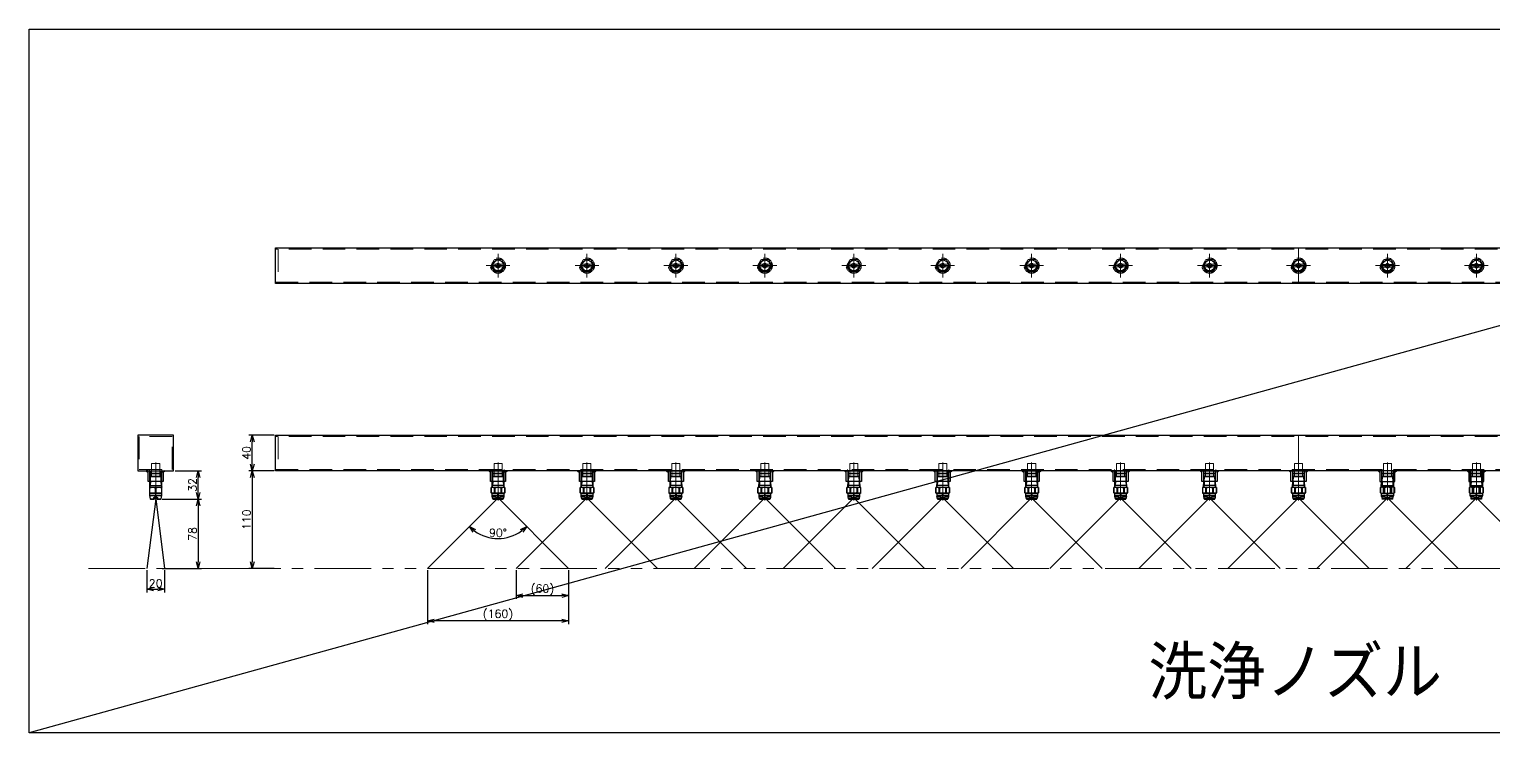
# Model space of a CAD drawing. Header units: millimetres. Extents: x -8731 to 85711, y -14522 to 31379.
# Drawn here: x 28509 to 30155, y -6975 to -6184 of the extents above; entities that cross this region are included whole.
import ezdxf

# ---------------------------------------------------------------- set-up
doc = ezdxf.new("R2010")
doc.units = ezdxf.units.MM
doc.header["$LTSCALE"] = 4
doc.header["$PDMODE"] = 99
doc.header["$PDSIZE"] = 1
for name, pattern in [('CENTER2', [28.575, 19.05, -3.175, 3.175, -3.175]), ('HIDDEN', [9.525, 6.35, -3.175]), ('PHANTOM2', [31.75, 15.875, -3.175, 3.175, -3.175, 3.175, -3.175])]:
    doc.linetypes.add(name, pattern=pattern)
for name, color, linetype, lineweight in [('04_HIDDEN', 2, 'HIDDEN', 13), ('05_CENTER', 4, 'CENTER2', 13), ('06_PHANTOM', 2, 'PHANTOM2', 13), ('08_DIM', 3, 'Continuous', 13)]:
    doc.layers.add(name, color=color, linetype=linetype, lineweight=lineweight)
doc.layers.add('10_DRAFT', color=8, linetype='Continuous', lineweight=0, plot=False)
doc.styles.add('KSS_TXT', font='txt.shx', dxfattribs={"bigfont": 'extfont2.shx'})
doc.dimstyles.new('KSS_DIM', dxfattribs={"dimscale": 3, "dimtxt": 3, "dimasz": 2.5, "dimexe": 1.25, "dimexo": 0.625, "dimtad": 1, "dimdsep": 46, "dimtxsty": 'KSS_TXT', "dimblk": 'OPEN30', "dimcen": 0, "dimazin": 2, "dimtfac": 0.75, "dimtmove": 0, "dimatfit": 3, "dimldrblk": 'OPEN30', "dimfxl": 1, "dimtolj": 1, "dimarcsym": 0})

# ---------------------------------------------------------------- blocks, each defined once
blk = doc.blocks.new('A$C3DF50A72_1_1')
at = {"color": 0}
for p, q in [((2.4, 4.5), (0, 4.5)), ((3.4, 4.5), (14, 4.5)), ((14, 4.5), (14, -4.5)), ((2.4, -4.5), (0, -4.5)), ((14, -4.5), (3.4, -4.5))]:
    blk.add_line(p, q, dxfattribs=at)
blk.add_lwpolyline([(2.4, 5), (3.4, 5), (3.4, -5), (2.4, -5)], close=True, dxfattribs=at)
at = {"layer": '05_CENTER', "color": 0}
blk.add_line((0, 0), (15.1, 0), dxfattribs=at)
blk = doc.blocks.new('1／4MVEP9010S303Wa_1_1')
at = {"color": 0}
for p, q in [((-20, 5.4), (-20, -5.4)), ((-19.6, 5.9), (-18.5, 6.1)), ((-19.6, 5.9), (-19.6, -5.9)), ((-16, 6.8), (-17, 6.6)), ((-13.5, 6.8), (-16, 6.8)), ((-16, 6.8), (-16, -6.8)), ((-12.9, 7.8), (-13.5, 6.8)), ((-13.5, 6.8), (-13.5, -6.8)), ((-6.9, 7.8), (-12.9, 7.8)), ((-12.9, 7.8), (-12.9, 7.7)), ((-12.9, 7.7), (-6.9, 7.7)), ((-6.9, 4.4), (-12.9, 4.4)), ((-12.9, 4.4), (-12.9, 3.3)), ((-12.9, 3.3), (-6.9, 3.3)), ((-6.5, 7), (-6.9, 7.8)), ((-6.9, 7.8), (-6.9, 7.7)), ((-6.9, 4.4), (-6.9, 3.3)), ((-6.5, 7), (-6.5, -7)), ((-4.5, 6.1), (-6.5, 7)), ((0, 6.8), (-6.5, 7)), ((-4.5, -6.9), (-4.5, 6.9)), ((0, 5.9), (-4.5, 6.1)), ((-18.5, -6.1), (-19.6, -5.9)), ((-17, -6.6), (-16, -6.8)), ((-16, -6.8), (-13.5, -6.8)), ((-13.5, -6.8), (-12.9, -7.8)), ((-6.9, -3.3), (-12.9, -3.3)), ((-12.9, -3.3), (-12.9, -4.4)), ((-12.9, -4.4), (-6.9, -4.4)), ((-6.9, -7.7), (-12.9, -7.7)), ((-12.9, -7.7), (-12.9, -7.8)), ((-12.9, -7.8), (-6.9, -7.8)), ((-6.9, -3.3), (-6.9, -4.4)), ((-6.9, -7.8), (-6.5, -7)), ((-6.9, -7.7), (-6.9, -7.8)), ((-4.5, -6.1), (-6.5, -7)), ((-6.5, -7), (0, -6.8)), ((0, -5.9), (-4.5, -6.1))]:
    blk.add_line(p, q, dxfattribs=at)
for points in [[(-19.6, 5.9), (-19.7, 5.9), (-19.7, 5.9), (-19.8, 5.8), (-19.9, 5.8), (-19.9, 5.7), (-20, 5.6), (-20, 5.5), (-20, 5.4), (-20, 5.4)], [(-18.5, 6.1), (-18.2, 6.2), (-18, 6.2), (-17.8, 6.3), (-17.5, 6.4), (-17.4, 6.4), (-17.3, 6.5), (-17.2, 6.5), (-17.1, 6.5), (-17, 6.6), (-17, 6.6), (-17, 6.6), (-17, 6.6)], [(-12.9, 4.4), (-13.1, 4.7), (-13.2, 5.1), (-13.3, 5.4), (-13.3, 5.8), (-13.3, 6.1), (-13.3, 6.5), (-13.3, 6.8), (-13.2, 7.1), (-13.1, 7.4), (-12.9, 7.7)], [(-12.9, -3.3), (-13, -2.8), (-13.1, -2.2), (-13.2, -1.7), (-13.3, -1.1), (-13.3, -0.5), (-13.3, 0.1), (-13.3, 0.6), (-13.3, 1.2), (-13.2, 1.7), (-13.1, 2.2), (-13, 2.8), (-12.9, 3.3)], [(-6.9, 7.7), (-6.8, 7.4), (-6.7, 7), (-6.6, 6.7), (-6.5, 6.3), (-6.5, 6), (-6.5, 5.6), (-6.6, 5.3), (-6.7, 5), (-6.8, 4.7), (-6.9, 4.4)], [(-6.9, 3.3), (-6.8, 2.8), (-6.7, 2.2), (-6.6, 1.7), (-6.6, 1.1), (-6.5, 0.5), (-6.5, -0.1), (-6.5, -0.6), (-6.6, -1.2), (-6.6, -1.7), (-6.7, -2.2), (-6.8, -2.8), (-6.9, -3.3)], [(-20, -5.4), (-20, -5.5), (-20, -5.6), (-19.9, -5.7), (-19.9, -5.8), (-19.8, -5.8), (-19.7, -5.9), (-19.6, -5.9), (-19.6, -5.9)], [(-17, -6.6), (-17, -6.6), (-17.1, -6.5), (-17.1, -6.5), (-17.3, -6.5), (-17.4, -6.4), (-17.6, -6.4), (-17.8, -6.3), (-18, -6.2), (-18.3, -6.2), (-18.5, -6.1)], [(-12.9, -7.7), (-13.1, -7.4), (-13.2, -7), (-13.3, -6.7), (-13.3, -6.3), (-13.3, -6), (-13.3, -5.6), (-13.3, -5.3), (-13.2, -5), (-13.1, -4.7), (-12.9, -4.4)], [(-6.9, -4.4), (-6.8, -4.7), (-6.7, -5.1), (-6.6, -5.4), (-6.5, -5.8), (-6.5, -6.1), (-6.5, -6.5), (-6.6, -6.8), (-6.7, -7.1), (-6.8, -7.4), (-6.9, -7.7)]]:
    blk.add_lwpolyline(points, dxfattribs=at)
at = {"layer": '04_HIDDEN', "color": 0}
for p, q in [((-18.5, 1.9), (-20, 1.5)), ((-19.5, 1), (-18.6, 1.9)), ((-19.5, 1), (-19.5, -1)), ((-18.6, 0.5), (-18.6, 1.9)), ((-13.5, 0.5), (-18.6, 0.5)), ((-18.5, 1.9), (-18.5, 6.1)), ((-18, 2.5), (-18.4, 2.1)), ((-18.4, 0.5), (-18.4, 2.1)), ((-13.5, 0.5), (-18.4, 0.5)), ((-17, 2.6), (-18, 2.5)), ((-18, 2.5), (-18, -2.5)), ((-18, 2.1), (-18, 2.1)), ((-18, 2.1), (-18, -2.1)), ((-17, 2.6), (-17, 6.6)), ((-20, -1.5), (-18.5, -1.9)), ((-18.6, -1.9), (-19.5, -1)), ((-13.5, -0.5), (-18.6, -0.5)), ((-18.6, -1.9), (-18.6, -0.5)), ((-18.5, -6.1), (-18.5, -1.9)), ((-18.4, -0.5), (-13.5, -0.5)), ((-18.4, -2.1), (-18.4, -0.5)), ((-18.4, -2.1), (-18, -2.5)), ((-18, -2.1), (-18, -2.1)), ((-18, -2.5), (-17, -2.6)), ((-17, -6.6), (-17, -2.6))]:
    blk.add_line(p, q, dxfattribs=at)
for points in [[(-18.6, 1.9), (-18.5, 2), (-18.5, 2), (-18.4, 2.1), (-18.4, 2.1), (-18.4, 2.1)], [(-18.4, 0.5), (-18.4, 0.5), (-18.4, 0.5), (-18.4, 0.5), (-18.5, 0.5), (-18.6, 0.5), (-18.6, 0.5)], [(-18, 2.1), (-18.2, 2), (-18.4, 1.9), (-18.5, 1.9)], [(-17, 2.6), (-17, 2.6), (-17, 2.6), (-17.1, 2.5), (-17.2, 2.5), (-17.3, 2.4), (-17.5, 2.3), (-17.6, 2.2), (-17.8, 2.1), (-18, 2.1)], [(-18.6, -0.5), (-18.5, -0.5), (-18.5, -0.5), (-18.4, -0.5), (-18.4, -0.5), (-18.4, -0.5)], [(-18.4, -2.1), (-18.4, -2.1), (-18.4, -2.1), (-18.4, -2.1), (-18.5, -2), (-18.5, -2), (-18.6, -1.9)], [(-18.5, -1.9), (-18.4, -1.9), (-18.2, -2), (-18.1, -2), (-18, -2.1)], [(-18, -2.1), (-17.7, -2.2), (-17.5, -2.3), (-17.3, -2.4), (-17.3, -2.4), (-17.2, -2.5), (-17.1, -2.5), (-17, -2.6), (-17, -2.6), (-17, -2.6)]]:
    blk.add_lwpolyline(points, dxfattribs=at)
at = {"layer": '05_CENTER', "color": 0}
blk.add_line((-21.3, 0), (6, 0), dxfattribs=at)
at = {"layer": '10_DRAFT'}
for p, q in [((0, 6.8), (0, -6.8)), ((5, 6.6), (0, 6.8)), ((5.7, 5.7), (0, 5.9)), ((6, 5.4), (5, 6.6)), ((5, 6.6), (5, -6.6)), ((6, 5.4), (6, -5.4)), ((6, 5.4), (6, -5.4)), ((5.7, -5.7), (0, -5.9)), ((0, -6.8), (5, -6.6)), ((5, -6.6), (6, -5.4))]:
    blk.add_line(p, q, dxfattribs=at)
blk.add_blockref('A$C3DF50A72_1_1', (6, 0), dxfattribs=at)
blk = doc.blocks.new('1／4MVEP9010S303Wb_1_1')
at = {"color": 0}
for p, q in [((-20, 5.6), (-20, 1.5)), ((-20, 1.5), (-18.5, 1.5)), ((-16, 6.8), (-19.6, 6.1)), ((-19.6, 6.1), (-19.6, 1.5)), ((-19, 1.5), (-19.5, 1)), ((-19.5, 1), (-19.5, 0.2)), ((-18.6, 0.2), (-19.5, 0.2)), ((-18, 1.4), (-18, 1.4)), ((-18, 1.4), (-18, -1.4)), ((-13.5, 6.8), (-16, 6.8)), ((-16, 6.8), (-16, -6.8)), ((-13.3, 7), (-13.5, 6.8)), ((-13.5, 6.8), (-13.5, -6.8)), ((-6.5, 7), (-13.3, 7)), ((-12.9, 7), (-12.9, 6.4)), ((-12.9, 6.4), (-6.9, 6.4)), ((-6.9, 0.6), (-12.9, 0.6)), ((-12.9, 0.6), (-12.9, -0.6)), ((-6.9, 7), (-6.9, 6.4)), ((-6.9, 0.6), (-6.9, -0.6)), ((0, 6.8), (-6.5, 7)), ((-6.5, 7), (-6.5, 7)), ((-6.5, 7), (-6.5, -7)), ((-4.5, 6.1), (-6.5, 7)), ((-4.5, 6.9), (-4.5, -6.9)), ((0, 5.9), (-4.5, 6.1)), ((-18.5, -1.5), (-20, -1.5)), ((-20, -1.5), (-20, -5.6)), ((-19.6, -1.5), (-19.6, -6.1)), ((-19.6, -6.1), (-16, -6.8)), ((-19.5, -0.2), (-18.6, -0.2)), ((-19.5, -0.2), (-19.5, -1)), ((-19.5, -1), (-19, -1.5)), ((-16, -6.8), (-13.5, -6.8)), ((-13.5, -6.8), (-13.3, -7)), ((-13.3, -7), (-6.5, -7)), ((-12.9, -0.6), (-6.9, -0.6)), ((-6.9, -6.4), (-12.9, -6.4)), ((-12.9, -6.4), (-12.9, -7)), ((-6.9, -6.4), (-6.9, -7)), ((-4.5, -6.1), (-6.5, -7)), ((-6.5, -7), (0, -6.8)), ((-6.5, -7), (-6.5, -7)), ((0, -5.9), (-4.5, -6.1))]:
    blk.add_line(p, q, dxfattribs=at)
for points in [[(-18.6, -0.2), (-18.5, -0.2), (-18.5, -0.1), (-18.4, -0.1), (-18.4, 0), (-18.4, 0), (-18.4, 0.1), (-18.4, 0.1), (-18.5, 0.1), (-18.5, 0.2), (-18.6, 0.2)], [(-18.5, -1.5), (-18.3, -1.5), (-18.1, -1.5), (-18, -1.4), (-17.8, -1.3), (-17.5, -1.2), (-17.4, -1), (-17.3, -0.9), (-17.2, -0.8), (-17.1, -0.6), (-17.1, -0.5), (-17, -0.3), (-17, 0), (-17, 0.2), (-17.1, 0.4), (-17.1, 0.6), (-17.3, 0.9), (-17.4, 1), (-17.6, 1.2), (-17.8, 1.3), (-18, 1.4), (-18.1, 1.5), (-18.3, 1.5), (-18.5, 1.5)], [(-12.9, 0.6), (-13.1, 1.2), (-13.2, 1.8), (-13.3, 2.4), (-13.3, 3), (-13.3, 3.6), (-13.3, 4.2), (-13.3, 4.8), (-13.2, 5.3), (-13.1, 5.8), (-12.9, 6.4)], [(-6.9, 6.4), (-6.8, 5.8), (-6.7, 5.2), (-6.6, 4.6), (-6.5, 4), (-6.5, 3.4), (-6.5, 2.8), (-6.6, 2.2), (-6.7, 1.7), (-6.8, 1.2), (-6.9, 0.6)], [(-12.9, -6.4), (-13.1, -5.8), (-13.2, -5.2), (-13.3, -4.6), (-13.3, -4), (-13.3, -3.4), (-13.3, -2.8), (-13.3, -2.2), (-13.2, -1.7), (-13.1, -1.2), (-12.9, -0.6)], [(-6.9, -0.6), (-6.8, -1.2), (-6.7, -1.8), (-6.6, -2.4), (-6.5, -3), (-6.5, -3.6), (-6.5, -4.2), (-6.6, -4.8), (-6.7, -5.3), (-6.8, -5.8), (-6.9, -6.4)]]:
    blk.add_lwpolyline(points, dxfattribs=at)
for centre, start, end in [((-19.5, 5.6), 100, 180), ((-19.5, -5.6), 180, 260)]:
    blk.add_arc(centre, 0.5, start, end, dxfattribs=at)
at = {"layer": '04_HIDDEN', "color": 0}
for p, q in [((-18, 2.5), (-20, 2.1)), ((-18, 2.5), (-19, 1.5)), ((-13.5, 0.2), (-18.6, 0.2)), ((-18, 2.5), (-18, 1.4)), ((-20, -2.1), (-18, -2.5)), ((-19, -1.5), (-18, -2.5)), ((-13.5, -0.2), (-18.6, -0.2)), ((-18, -1.4), (-18, -2.5))]:
    blk.add_line(p, q, dxfattribs=at)
at = {"layer": '05_CENTER', "color": 0}
blk.add_line((-21.3, 0), (6, 0), dxfattribs=at)
at = {"layer": '10_DRAFT'}
for p, q in [((0, 6.8), (0, -6.8)), ((5, 6.6), (0, 6.8)), ((5.7, 5.7), (0, 5.9)), ((6, 5.4), (5, 6.6)), ((5, 6.6), (5, -6.6)), ((6, 5.4), (6, -5.4)), ((6, 5.4), (6, -5.4)), ((5.7, -5.7), (0, -5.9)), ((0, -6.8), (5, -6.6)), ((5, -6.6), (6, -5.4))]:
    blk.add_line(p, q, dxfattribs=at)
blk.add_blockref('A$C3DF50A72_1_1', (6, 0), dxfattribs=at)
blk = doc.blocks.new('A$C67362F98_1_1')
at = {"color": 0}
blk.add_lwpolyline([(1100, -20), (-1150, -20), (-1150, 20), (1100, 20)], close=True, dxfattribs=at)
at = {"color": 3}
for points in [[(-908.5, -20), (-910.5, -20), (-908.5, -22), (-908.5, -22)], [(-891.5, -20), (-889.5, -20), (-891.5, -22), (-891.5, -22)], [(-808.5, -20), (-810.5, -20), (-808.5, -22), (-808.5, -22)], [(-791.5, -20), (-789.5, -20), (-791.5, -22), (-791.5, -22)], [(-708.5, -20), (-710.5, -20), (-708.5, -22), (-708.5, -22)], [(-691.5, -20), (-689.5, -20), (-691.5, -22), (-691.5, -22)], [(-608.5, -20), (-610.5, -20), (-608.5, -22), (-608.5, -22)], [(-591.5, -20), (-589.5, -20), (-591.5, -22), (-591.5, -22)], [(-508.5, -20), (-510.5, -20), (-508.5, -22), (-508.5, -22)], [(-491.5, -20), (-489.5, -20), (-491.5, -22), (-491.5, -22)], [(-408.5, -20), (-410.5, -20), (-408.5, -22), (-408.5, -22)], [(-391.5, -20), (-389.5, -20), (-391.5, -22), (-391.5, -22)], [(-308.5, -20), (-310.5, -20), (-308.5, -22), (-308.5, -22)], [(-291.5, -20), (-289.5, -20), (-291.5, -22), (-291.5, -22)], [(-208.5, -20), (-210.5, -20), (-208.5, -22), (-208.5, -22)], [(-191.5, -20), (-189.5, -20), (-191.5, -22), (-191.5, -22)], [(-108.5, -20), (-110.5, -20), (-108.5, -22), (-108.5, -22)], [(-108.5, -20), (-110.5, -20), (-108.5, -22), (-108.5, -22)], [(-91.5, -20), (-89.5, -20), (-91.5, -22), (-91.5, -22)], [(-91.5, -20), (-89.5, -20), (-91.5, -22), (-91.5, -22)], [(-8.5, -20), (-10.5, -20), (-8.5, -22), (-8.5, -22)], [(8.5, -20), (10.5, -20), (8.5, -22), (8.5, -22)], [(91.5, -20), (89.5, -20), (91.5, -22), (91.5, -22)], [(91.5, -20), (89.5, -20), (91.5, -22), (91.5, -22)], [(108.5, -20), (110.5, -20), (108.5, -22), (108.5, -22)], [(108.5, -20), (110.5, -20), (108.5, -22), (108.5, -22)], [(191.5, -20), (189.5, -20), (191.5, -22), (191.5, -22)], [(208.5, -20), (210.5, -20), (208.5, -22), (208.5, -22)]]:
    blk.add_lwpolyline(points, close=True, dxfattribs=at)
for points in [[(-891.5, -20), (-891.5, -32), (-908.5, -32), (-908.5, -20)], [(-791.5, -20), (-791.5, -32), (-808.5, -32), (-808.5, -20)], [(-691.5, -20), (-691.5, -32), (-708.5, -32), (-708.5, -20)], [(-591.5, -20), (-591.5, -32), (-608.5, -32), (-608.5, -20)], [(-491.5, -20), (-491.5, -32), (-508.5, -32), (-508.5, -20)], [(-391.5, -20), (-391.5, -32), (-408.5, -32), (-408.5, -20)], [(-291.5, -20), (-291.5, -32), (-308.5, -32), (-308.5, -20)], [(-191.5, -20), (-191.5, -32), (-208.5, -32), (-208.5, -20)], [(-91.5, -20), (-91.5, -32), (-108.5, -32), (-108.5, -20)], [(-91.5, -20), (-91.5, -32), (-108.5, -32), (-108.5, -20)], [(8.5, -20), (8.5, -32), (-8.5, -32), (-8.5, -20)], [(91.5, -20), (91.5, -32), (108.5, -32), (108.5, -20)], [(91.5, -20), (91.5, -32), (108.5, -32), (108.5, -20)], [(191.5, -20), (191.5, -32), (208.5, -32), (208.5, -20)]]:
    blk.add_lwpolyline(points, close=True)
at = {"layer": '04_HIDDEN'}
for p, q in [((1100, 18.5), (-1150, 18.5)), ((-1147, 18.5), (-1147, -18.5)), ((-1150, -18.5), (1100, -18.5)), ((-907, -18.5), (-907, -20)), ((-906.8, -20), (-906.8, -32)), ((-905.9, -20), (-905.9, -32)), ((-894.1, -20), (-894.1, -32)), ((-893.2, -20), (-893.2, -32)), ((-893, -18.5), (-893, -20)), ((-807, -18.5), (-807, -20)), ((-806.8, -20), (-806.8, -32)), ((-805.9, -20), (-805.9, -32)), ((-794.1, -20), (-794.1, -32)), ((-793.2, -20), (-793.2, -32)), ((-793, -18.5), (-793, -20)), ((-707, -18.5), (-707, -20)), ((-706.8, -20), (-706.8, -32)), ((-705.9, -20), (-705.9, -32)), ((-694.1, -20), (-694.1, -32)), ((-693.2, -20), (-693.2, -32)), ((-693, -18.5), (-693, -20)), ((-607, -18.5), (-607, -20)), ((-606.8, -20), (-606.8, -32)), ((-605.9, -20), (-605.9, -32)), ((-594.1, -20), (-594.1, -32)), ((-593.2, -20), (-593.2, -32)), ((-593, -18.5), (-593, -20)), ((-507, -18.5), (-507, -20)), ((-506.8, -20), (-506.8, -32)), ((-505.9, -20), (-505.9, -32)), ((-494.1, -20), (-494.1, -32)), ((-493.2, -20), (-493.2, -32)), ((-493, -18.5), (-493, -20)), ((-407, -18.5), (-407, -20)), ((-406.8, -20), (-406.8, -32)), ((-405.9, -20), (-405.9, -32)), ((-394.1, -20), (-394.1, -32)), ((-393.2, -20), (-393.2, -32)), ((-393, -18.5), (-393, -20)), ((-307, -18.5), (-307, -20)), ((-306.8, -20), (-306.8, -32)), ((-305.9, -20), (-305.9, -32)), ((-294.1, -20), (-294.1, -32)), ((-293.2, -20), (-293.2, -32)), ((-293, -18.5), (-293, -20)), ((-207, -18.5), (-207, -20)), ((-206.8, -20), (-206.8, -32)), ((-205.9, -20), (-205.9, -32)), ((-194.1, -20), (-194.1, -32)), ((-193.2, -20), (-193.2, -32)), ((-193, -18.5), (-193, -20)), ((-107, -18.5), (-107, -20)), ((-107, -18.5), (-107, -20)), ((-106.8, -20), (-106.8, -32)), ((-106.8, -20), (-106.8, -32)), ((-105.9, -20), (-105.9, -32)), ((-105.9, -20), (-105.9, -32)), ((-94.1, -20), (-94.1, -32)), ((-94.1, -20), (-94.1, -32)), ((-93.2, -20), (-93.2, -32)), ((-93.2, -20), (-93.2, -32)), ((-93, -18.5), (-93, -20)), ((-93, -18.5), (-93, -20)), ((-7, -18.5), (-7, -20)), ((-6.8, -20), (-6.8, -32)), ((-5.9, -20), (-5.9, -32)), ((5.9, -20), (5.9, -32)), ((6.8, -20), (6.8, -32)), ((7, -18.5), (7, -20)), ((93, -18.5), (93, -20)), ((93, -18.5), (93, -20)), ((93.2, -20), (93.2, -32)), ((93.2, -20), (93.2, -32)), ((94.1, -20), (94.1, -32)), ((94.1, -20), (94.1, -32)), ((105.9, -20), (105.9, -32)), ((105.9, -20), (105.9, -32)), ((106.8, -20), (106.8, -32)), ((106.8, -20), (106.8, -32)), ((107, -18.5), (107, -20)), ((107, -18.5), (107, -20)), ((193, -18.5), (193, -20)), ((193.2, -20), (193.2, -32)), ((194.1, -20), (194.1, -32)), ((205.9, -20), (205.9, -32)), ((206.8, -20), (206.8, -32)), ((207, -18.5), (207, -20))]:
    blk.add_line(p, q, dxfattribs=at)
at = {"layer": '05_CENTER'}
for p, q in [((-900, -35.3), (-900, -16.3)), ((-800, -35.3), (-800, -16.3)), ((-700, -35.3), (-700, -16.3)), ((-600, -35.3), (-600, -16.3)), ((-500, -35.3), (-500, -16.3)), ((-400, -35.3), (-400, -16.3)), ((-300, -35.3), (-300, -16.3)), ((-200, -35.3), (-200, -16.3)), ((-100, -35.3), (-100, -16.3)), ((-100, -35.3), (-100, -16.3)), ((0, -35.3), (0, -16.3)), ((100, -35.3), (100, -16.3)), ((100, -35.3), (100, -16.3)), ((200, -35.3), (200, -16.3))]:
    blk.add_line(p, q, dxfattribs=at)
at = {"layer": '10_DRAFT'}
blk.add_line((0, 20), (0, -20), dxfattribs=at)
blk = doc.blocks.new('A$C003B6CA5_1_1')
at = {"color": 0}
blk.add_lwpolyline([(1100, -20), (-1150, -20), (-1150, 20), (1100, 20)], close=True, dxfattribs=at)
at = {"layer": '04_HIDDEN'}
for p, q in [((1100, 18.5), (-1150, 18.5)), ((-1147, 18.5), (-1147, -18.5)), ((-1150, -18.5), (1100, -18.5))]:
    blk.add_line(p, q, dxfattribs=at)
for centre, radius in [((-900, 0), 8.5), ((-900, 0), 7), ((-900, 0), 6.58), ((-900, 0), 5.72), ((-800, 0), 8.5), ((-800, 0), 7), ((-800, 0), 6.58), ((-800, 0), 5.72), ((-700, 0), 8.5), ((-700, 0), 7), ((-700, 0), 6.58), ((-700, 0), 5.72), ((-600, 0), 8.5), ((-600, 0), 7), ((-600, 0), 6.58), ((-600, 0), 5.72), ((-500, 0), 8.5), ((-500, 0), 7), ((-500, 0), 6.58), ((-500, 0), 5.72), ((-400, 0), 8.5), ((-400, 0), 7), ((-400, 0), 6.58), ((-400, 0), 5.72), ((-300, 0), 8.5), ((-300, 0), 7), ((-300, 0), 6.58), ((-300, 0), 5.72), ((-200, 0), 8.5), ((-200, 0), 7), ((-200, 0), 6.58), ((-200, 0), 5.72), ((-100, 0), 8.5), ((-100, 0), 8.5), ((-100, 0), 7), ((-100, 0), 7), ((-100, 0), 6.58), ((-100, 0), 6.58), ((-100, 0), 5.72), ((-100, 0), 5.72), ((0, 0), 8.5), ((0, 0), 7), ((0, 0), 6.58), ((0, 0), 5.72), ((100, 0), 8.5), ((100, 0), 8.5), ((100, 0), 7), ((100, 0), 7), ((100, 0), 6.58), ((100, 0), 6.58), ((100, 0), 5.72), ((100, 0), 5.72), ((200, 0), 8.5), ((200, 0), 7), ((200, 0), 6.58), ((200, 0), 5.72)]:
    blk.add_circle(centre, radius, dxfattribs=at)
at = {"layer": '05_CENTER'}
for p, q in [((-886.6, 0), (-913.4, 0)), ((-900, -13.4), (-900, 13.4)), ((-786.6, 0), (-813.4, 0)), ((-800, -13.4), (-800, 13.4)), ((-686.6, 0), (-713.4, 0)), ((-700, -13.4), (-700, 13.4)), ((-586.6, 0), (-613.4, 0)), ((-600, -13.4), (-600, 13.4)), ((-486.6, 0), (-513.4, 0)), ((-500, -13.4), (-500, 13.4)), ((-386.6, 0), (-413.4, 0)), ((-400, -13.4), (-400, 13.4)), ((-286.6, 0), (-313.4, 0)), ((-300, -13.4), (-300, 13.4)), ((-186.6, 0), (-213.4, 0)), ((-200, -13.4), (-200, 13.4)), ((-86.6, 0), (-113.4, 0)), ((-86.6, 0), (-113.4, 0)), ((-100, -13.4), (-100, 13.4)), ((-100, -13.4), (-100, 13.4)), ((13.4, 0), (-13.4, 0)), ((0, -13.4), (0, 13.4)), ((86.6, 0), (113.4, 0)), ((86.6, 0), (113.4, 0)), ((100, -13.4), (100, 13.4)), ((100, -13.4), (100, 13.4)), ((186.6, 0), (213.4, 0)), ((200, -13.4), (200, 13.4))]:
    blk.add_line(p, q, dxfattribs=at)
at = {"layer": '10_DRAFT'}
blk.add_line((0, 20), (0, -20), dxfattribs=at)
blk = doc.blocks.new('A$C3C9B0CAE_1_1')
at = {"color": 0}
blk.add_lwpolyline([(-20, 0), (20, 0), (20, 40), (-20, 40)], close=True, dxfattribs=at)
at = {"color": 3}
for points in [[(-8.5, 0), (-10.5, 0), (-8.5, -2), (-8.5, -2)], [(8.5, 0), (10.5, 0), (8.5, -2), (8.5, -2)]]:
    blk.add_lwpolyline(points, close=True, dxfattribs=at)
blk.add_lwpolyline([(8.5, 0), (8.5, -12), (-8.5, -12), (-8.5, 0)], close=True)
at = {"layer": '04_HIDDEN'}
for p, q in [((-7, 1.5), (-7, 0)), ((-6.8, 0), (-6.8, -12)), ((-5.9, 0), (-5.9, -12)), ((5.9, 0), (5.9, -12)), ((6.8, 0), (6.8, -12)), ((7, 1.5), (7, 0))]:
    blk.add_line(p, q, dxfattribs=at)
blk.add_lwpolyline([(-18.5, 1.5), (18.5, 1.5), (18.5, 38.5), (-18.5, 38.5)], close=True, dxfattribs=at)
at = {"layer": '05_CENTER'}
blk.add_line((0, -15.3), (0, 3.7), dxfattribs=at)
blk = doc.blocks.new('_Open30')
at = {"color": 0, "linetype": 'ByBlock', "lineweight": -2}
for p, q in [((-1, 0.27), (0, 0)), ((0, 0), (-1, -0.27)), ((0, 0), (-1, 0))]:
    blk.add_line(p, q, dxfattribs=at)
blk = doc.blocks.new('*D3016')
at = {"layer": '08_DIM', "color": 0, "lineweight": -2, "transparency": 16777216}
for p, q in [((28783.7, -6680.2), (28755.5, -6680.2)), ((28759.2, -6687.7), (28759.2, -6782.7)), ((28783.7, -6790.2), (28755.5, -6790.2))]:
    blk.add_line(p, q, dxfattribs=at)
at = {"layer": 'Defpoints', "color": 0, "transparency": 16777216}
for p in [(28785.5, -6680.2), (28759.2, -6790.2), (28785.5, -6790.2)]:
    blk.add_point(p, dxfattribs=at)
at = {"layer": '08_DIM', "color": 0, "lineweight": -2, "transparency": 16777216, "xscale": 7.5, "yscale": 7.5, "zscale": 7.5}
for p, rotation in [((28759.2, -6680.2), 90), ((28759.2, -6790.2), 270)]:
    blk.add_blockref('_Open30', p, dxfattribs=dict(at, rotation=rotation))
at = {"layer": '08_DIM', "color": 0, "transparency": 16777216, "insert": (28752.8, -6735.2), "char_height": 9, "attachment_point": 5, "rotation": 90, "style": 'KSS_TXT'}
blk.add_mtext('\\A1;110', dxfattribs=at)
blk = doc.blocks.new('*D3017')
at = {"layer": '08_DIM', "color": 0, "lineweight": -2, "transparency": 16777216}
for p, q in [((28783.7, -6640.2), (28755.5, -6640.2)), ((28759.2, -6672.7), (28759.2, -6647.7)), ((28783.7, -6680.2), (28755.5, -6680.2))]:
    blk.add_line(p, q, dxfattribs=at)
at = {"layer": 'Defpoints', "color": 0, "transparency": 16777216}
for p in [(28759.2, -6640.2), (28785.5, -6640.2), (28785.5, -6680.2)]:
    blk.add_point(p, dxfattribs=at)
at = {"layer": '08_DIM', "color": 0, "lineweight": -2, "transparency": 16777216, "xscale": 7.5, "yscale": 7.5, "zscale": 7.5}
for p, rotation in [((28759.2, -6640.2), 90), ((28759.2, -6680.2), 270)]:
    blk.add_blockref('_Open30', p, dxfattribs=dict(at, rotation=rotation))
at = {"layer": '08_DIM', "color": 0, "transparency": 16777216, "insert": (28752.8, -6660.2), "char_height": 9, "attachment_point": 5, "rotation": 90, "style": 'KSS_TXT'}
blk.add_mtext('\\A1;40', dxfattribs=at)
blk = doc.blocks.new('*D3018')
at = {"layer": '08_DIM', "color": 0, "lineweight": -2, "transparency": 16777216}
for p, q in [((28672.5, -6680.2), (28702.2, -6680.2)), ((28698.4, -6704.7), (28698.4, -6687.7)), ((28658.1, -6712.2), (28702.2, -6712.2))]:
    blk.add_line(p, q, dxfattribs=at)
at = {"layer": 'Defpoints', "color": 0, "transparency": 16777216}
for p in [(28670.6, -6680.2), (28698.4, -6680.2), (28656.2, -6712.2)]:
    blk.add_point(p, dxfattribs=at)
at = {"layer": '08_DIM', "color": 0, "lineweight": -2, "transparency": 16777216, "xscale": 7.5, "yscale": 7.5, "zscale": 7.5}
for p, rotation in [((28698.4, -6680.2), 90), ((28698.4, -6712.2), 270)]:
    blk.add_blockref('_Open30', p, dxfattribs=dict(at, rotation=rotation))
at = {"layer": '08_DIM', "color": 0, "transparency": 16777216, "insert": (28692.1, -6696.2), "char_height": 9, "attachment_point": 5, "rotation": 90, "style": 'KSS_TXT'}
blk.add_mtext('\\A1;32', dxfattribs=at)
blk = doc.blocks.new('*D3019')
at = {"layer": '08_DIM', "color": 0, "lineweight": -2, "transparency": 16777216}
for p, q in [((28658.1, -6712.2), (28702.2, -6712.2)), ((28698.4, -6719.7), (28698.4, -6782.7)), ((28658.1, -6790.2), (28702.2, -6790.2))]:
    blk.add_line(p, q, dxfattribs=at)
at = {"layer": 'Defpoints', "color": 0, "transparency": 16777216}
for p in [(28656.2, -6712.2), (28656.2, -6790.2), (28698.4, -6790.2)]:
    blk.add_point(p, dxfattribs=at)
at = {"layer": '08_DIM', "color": 0, "lineweight": -2, "transparency": 16777216, "xscale": 7.5, "yscale": 7.5, "zscale": 7.5}
for p, rotation in [((28698.4, -6712.2), 90), ((28698.4, -6790.2), 270)]:
    blk.add_blockref('_Open30', p, dxfattribs=dict(at, rotation=rotation))
at = {"layer": '08_DIM', "color": 0, "transparency": 16777216, "insert": (28692.1, -6751.2), "char_height": 9, "attachment_point": 5, "rotation": 90, "style": 'KSS_TXT'}
blk.add_mtext('\\A1;78', dxfattribs=at)
blk = doc.blocks.new('*D3020')
at = {"layer": '08_DIM', "color": 0, "lineweight": -2, "transparency": 16777216}
for p, q in [((29056.1, -6792.1), (29056.1, -6824.3)), ((29114.9, -6792.1), (29114.9, -6824.3)), ((29063.6, -6820.6), (29107.4, -6820.6))]:
    blk.add_line(p, q, dxfattribs=at)
at = {"layer": 'Defpoints', "color": 0, "transparency": 16777216}
for p in [(29056.1, -6790.2), (29114.9, -6790.2), (29114.9, -6820.6)]:
    blk.add_point(p, dxfattribs=at)
at = {"layer": '08_DIM', "color": 0, "lineweight": -2, "transparency": 16777216, "xscale": 7.5, "yscale": 7.5, "zscale": 7.5, "rotation": 180}
blk.add_blockref('_Open30', (29056.1, -6820.6), dxfattribs=at)
at = {"layer": '08_DIM', "color": 0, "lineweight": -2, "transparency": 16777216, "xscale": 7.5, "yscale": 7.5, "zscale": 7.5}
blk.add_blockref('_Open30', (29114.9, -6820.6), dxfattribs=at)
at = {"layer": '08_DIM', "color": 0, "transparency": 16777216, "insert": (29085.5, -6814.2), "char_height": 9, "attachment_point": 5, "style": 'KSS_TXT'}
blk.add_mtext('\\A1;(60)', dxfattribs=at)
blk = doc.blocks.new('*D3021')
at = {"layer": '08_DIM', "color": 0, "lineweight": -2, "transparency": 16777216}
for p, q in [((28956.1, -6792.1), (28956.1, -6852.6)), ((29114.9, -6792.1), (29114.9, -6852.6)), ((29107.4, -6848.9), (28963.6, -6848.9))]:
    blk.add_line(p, q, dxfattribs=at)
at = {"layer": 'Defpoints', "color": 0, "transparency": 16777216}
for p in [(28956.1, -6790.2), (29114.9, -6790.2), (28956.1, -6848.9)]:
    blk.add_point(p, dxfattribs=at)
at = {"layer": '08_DIM', "color": 0, "lineweight": -2, "transparency": 16777216, "xscale": 7.5, "yscale": 7.5, "zscale": 7.5, "rotation": 180}
blk.add_blockref('_Open30', (28956.1, -6848.9), dxfattribs=at)
at = {"layer": '08_DIM', "color": 0, "lineweight": -2, "transparency": 16777216, "xscale": 7.5, "yscale": 7.5, "zscale": 7.5}
blk.add_blockref('_Open30', (29114.9, -6848.9), dxfattribs=at)
at = {"layer": '08_DIM', "color": 0, "transparency": 16777216, "insert": (29035.5, -6842.5), "char_height": 9, "attachment_point": 5, "style": 'KSS_TXT'}
blk.add_mtext('\\A1;(160)', dxfattribs=at)
blk = doc.blocks.new('*D3022')
at = {"layer": '08_DIM', "color": 0, "lineweight": -2, "transparency": 16777216}
blk.add_arc((29035.5, -6710.8), 45.6, 234.4391, 305.5609, dxfattribs=at)
at = {"layer": 'Defpoints', "color": 0, "transparency": 16777216}
for p in [(29035.5, -6710.8), (29035.5, -6710.8), (29023.7, -6754.8), (28956.1, -6790.2), (29114.9, -6790.2)]:
    blk.add_point(p, dxfattribs=at)
at = {"layer": '08_DIM', "color": 0, "lineweight": -2, "transparency": 16777216, "xscale": 7.5, "yscale": 7.5, "zscale": 7.5}
for p, rotation in [((29003.3, -6743), 139.7195552761668), ((29067.8, -6743), 40.28044472383587)]:
    blk.add_blockref('_Open30', p, dxfattribs=dict(at, rotation=rotation))
at = {"layer": '08_DIM', "color": 0, "transparency": 16777216, "insert": (29035.5, -6750), "char_height": 9, "attachment_point": 5, "style": 'KSS_TXT'}
blk.add_mtext('\\A1;90%%d', dxfattribs=at)
blk = doc.blocks.new('1／4MVEP9010S303Wc_1_1')
at = {"color": 0}
for p, q in [((-4.4, 6.4), (-7.7, 0.6)), ((-1.5, 1.5), (-6.1, 1.5)), ((3.3, 7), (-3.3, 7)), ((-1.9, 0.2), (1.9, 0.2)), ((6.1, 1.5), (1.5, 1.5)), ((7.7, 0.6), (4.4, 6.4)), ((-7.7, -0.6), (-4.4, -6.4)), ((-6.1, -1.5), (-1.5, -1.5)), ((-3.3, -7), (3.3, -7)), ((-1.9, -0.2), (1.9, -0.2)), ((1.5, -1.5), (6.1, -1.5)), ((4.4, -6.4), (7.7, -0.6))]:
    blk.add_line(p, q, dxfattribs=at)
for points in [[(-6.1, -1.5), (-6.2, -1.5), (-6.2, -1.5), (-6.2, -1.4), (-6.3, -1.3), (-6.4, -1.2), (-6.4, -1), (-6.5, -0.9), (-6.5, -0.8), (-6.5, -0.6), (-6.5, -0.5), (-6.6, -0.3), (-6.6, 0), (-6.6, 0.2), (-6.5, 0.4), (-6.5, 0.6), (-6.5, 0.9), (-6.4, 1), (-6.4, 1.2), (-6.3, 1.3), (-6.2, 1.4), (-6.2, 1.5), (-6.2, 1.5), (-6.1, 1.5)], [(-2.1, 1.4), (-2.1, 1.3), (-2.2, 1.3), (-2.3, 1.1), (-2.3, 1), (-2.4, 0.9), (-2.5, 0.7), (-2.5, 0.5), (-2.6, 0.3), (-2.6, 0.1), (-2.6, -0.1), (-2.6, -0.3), (-2.5, -0.5), (-2.5, -0.7), (-2.4, -0.9), (-2.3, -1.1), (-2.2, -1.2), (-2.1, -1.3), (-2.1, -1.4)], [(-1.9, 1.5), (-1.9, 1.5), (-2, 1.5), (-2, 1.5), (-2.1, 1.4)], [(-1.9, -0.2), (-2, -0.2), (-2, -0.1), (-2.1, -0.1), (-2.1, 0), (-2.1, 0), (-2.1, 0.1), (-2.1, 0.1), (-2, 0.1), (-2, 0.2), (-1.9, 0.2)], [(2.1, 1.4), (2, 1.5), (2, 1.5), (1.9, 1.5), (1.9, 1.5)], [(1.9, 0.2), (2, 0.2), (2, 0.1), (2.1, 0.1), (2.1, 0), (2.1, 0), (2.1, -0.1), (2.1, -0.1), (2, -0.1), (2, -0.2), (1.9, -0.2)], [(2.1, -1.4), (2.1, -1.3), (2.2, -1.3), (2.3, -1.1), (2.3, -1), (2.4, -0.9), (2.5, -0.7), (2.5, -0.5), (2.6, -0.3), (2.6, -0.1), (2.6, 0.1), (2.6, 0.3), (2.5, 0.5), (2.5, 0.7), (2.4, 0.9), (2.3, 1.1), (2.2, 1.2), (2.1, 1.3), (2.1, 1.4)], [(6.1, 1.5), (6.2, 1.5), (6.2, 1.5), (6.2, 1.4), (6.3, 1.3), (6.4, 1.2), (6.4, 1), (6.5, 0.9), (6.5, 0.8), (6.5, 0.6), (6.5, 0.5), (6.6, 0.3), (6.6, 0), (6.6, -0.2), (6.5, -0.4), (6.5, -0.6), (6.5, -0.9), (6.4, -1), (6.4, -1.2), (6.3, -1.3), (6.2, -1.4), (6.2, -1.5), (6.2, -1.5), (6.1, -1.5)], [(-2.1, -1.4), (-2, -1.5), (-2, -1.5), (-1.9, -1.5), (-1.9, -1.5)], [(1.9, -1.5), (1.9, -1.5), (2, -1.5), (2, -1.5), (2.1, -1.4)]]:
    blk.add_lwpolyline(points, dxfattribs=at)
blk.add_circle((0, 0), 6.75, dxfattribs=at)
for radius, start, end in [(7.75, 175.4146, 184.5854), (6.12, 14.1934, 165.8066), (7.75, 115.4146, 124.5854), (2.15, 44.2407, 135.7593), (1, 11.537, 168.463), (0.5, 156.4218, 203.5782), (0.5, 336.4218, 23.5782), (7.75, 55.4146, 64.5854), (7.75, 355.4146, 4.5854), (6.12, 194.1934, 345.8066), (5.63, 195.4656, 344.5344), (7.75, 235.4146, 244.5854), (2.5, 214.1405, 325.8595), (2.15, 224.2407, 315.7593), (1, 191.537, 348.463), (7.75, 295.4146, 304.5854)]:
    blk.add_arc((0, 0), radius, start, end, dxfattribs=at)
at = {"layer": '04_HIDDEN', "color": 0}
blk.add_arc((0, 0), 2.5, 34.1405, 145.8595, dxfattribs=at)
at = {"layer": '05_CENTER', "color": 0}
for p, q in [((-8.7, 0), (8.7, 0)), ((0, -8.7), (0, 8.7))]:
    blk.add_line(p, q, dxfattribs=at)
blk = doc.blocks.new('*D3052')
at = {"layer": '08_DIM', "color": 0, "lineweight": -2, "transparency": 16777216}
for p, q in [((28640.6, -6792.1), (28640.6, -6817)), ((28660.6, -6792.1), (28660.6, -6817)), ((28648.1, -6813.2), (28653.1, -6813.2))]:
    blk.add_line(p, q, dxfattribs=at)
at = {"layer": 'Defpoints', "color": 0, "transparency": 16777216}
for p in [(28640.6, -6790.2), (28660.6, -6790.2), (28660.6, -6813.2)]:
    blk.add_point(p, dxfattribs=at)
at = {"layer": '08_DIM', "color": 0, "lineweight": -2, "transparency": 16777216, "xscale": 7.5, "yscale": 7.5, "zscale": 7.5, "rotation": 180}
blk.add_blockref('_Open30', (28640.6, -6813.2), dxfattribs=at)
at = {"layer": '08_DIM', "color": 0, "lineweight": -2, "transparency": 16777216, "xscale": 7.5, "yscale": 7.5, "zscale": 7.5}
blk.add_blockref('_Open30', (28660.6, -6813.2), dxfattribs=at)
at = {"layer": '08_DIM', "color": 0, "transparency": 16777216, "insert": (28650.6, -6806.8), "char_height": 9, "attachment_point": 5, "style": 'KSS_TXT'}
blk.add_mtext('\\A1;20', dxfattribs=at)

msp = doc.modelspace()

# ---------------------------------------------------------------- linework, layer by layer
at = {"color": 3}
msp.add_line((31364.7799, -6184.09454), (28508.52485, -6974.64759), dxfattribs=at)
at = {"color": 4}
for p, q in [((28650.61705, -6711.72005), (28640.61705, -6790.23005)), ((28650.61705, -6711.72005), (28660.61705, -6790.23005)), ((28956.12393, -6790.23005), (29035.53393, -6710.82005)), ((29114.94393, -6790.23005), (29035.53393, -6710.82005)), ((29056.12393, -6790.23005), (29135.53393, -6710.82005)), ((29214.94393, -6790.23005), (29135.53393, -6710.82005)), ((29156.12393, -6790.23005), (29235.53393, -6710.82005)), ((29314.94393, -6790.23005), (29235.53393, -6710.82005)), ((29256.12393, -6790.23005), (29335.53393, -6710.82005)), ((29414.94393, -6790.23005), (29335.53393, -6710.82005)), ((29356.12393, -6790.23005), (29435.53393, -6710.82005)), ((29514.94393, -6790.23005), (29435.53393, -6710.82005)), ((29456.12393, -6790.23005), (29535.53393, -6710.82005)), ((29614.94393, -6790.23005), (29535.53393, -6710.82005)), ((29556.12393, -6790.23005), (29635.53393, -6710.82005)), ((29714.94393, -6790.23005), (29635.53393, -6710.82005)), ((29656.12393, -6790.23005), (29735.53393, -6710.82005)), ((29814.94393, -6790.23005), (29735.53393, -6710.82005)), ((29756.12393, -6790.23005), (29835.53393, -6710.82005)), ((29914.94393, -6790.23005), (29835.53393, -6710.82005)), ((29856.12393, -6790.23005), (29935.53393, -6710.82005)), ((30014.94393, -6790.23005), (29935.53393, -6710.82005)), ((29956.12393, -6790.23005), (30035.53393, -6710.82005)), ((30114.94393, -6790.23005), (30035.53393, -6710.82005)), ((30056.12393, -6790.23005), (30135.53393, -6710.82005)), ((30214.94393, -6790.23005), (30135.53393, -6710.82005))]:
    msp.add_line(p, q, dxfattribs=at)
msp.add_lwpolyline([(28508.52485, -6184.09454), (31364.7799, -6184.09454), (31364.7799, -6974.64759), (28508.52485, -6974.64759)], close=True)
at = {"layer": '06_PHANTOM'}
msp.add_line((28575.28, -6790.23005), (31294.98038, -6790.23005), dxfattribs=at)

# ---------------------------------------------------------------- block references
for name, p in [('A$C003B6CA5_1_1', (29935.53393, -6449.70957)), ('A$C67362F98_1_1', (29935.53393, -6660.23005)), ('A$C3C9B0CAE_1_1', (28650.61705, -6680.23005))]:
    msp.add_blockref(name, p)
at = {"color": 4, "rotation": 90}
for name, p in [('1／4MVEP9010S303Wb_1_1', (28650.61705, -6692.23005)), ('1／4MVEP9010S303Wa_1_1', (29035.53393, -6692.23005)), ('1／4MVEP9010S303Wa_1_1', (29135.53393, -6692.23005)), ('1／4MVEP9010S303Wa_1_1', (29235.53393, -6692.23005)), ('1／4MVEP9010S303Wa_1_1', (29335.53393, -6692.23005)), ('1／4MVEP9010S303Wa_1_1', (29435.53393, -6692.23005)), ('1／4MVEP9010S303Wa_1_1', (29535.53393, -6692.23005)), ('1／4MVEP9010S303Wa_1_1', (29635.53393, -6692.23005)), ('1／4MVEP9010S303Wa_1_1', (29735.53393, -6692.23005)), ('1／4MVEP9010S303Wa_1_1', (29835.53393, -6692.23005)), ('1／4MVEP9010S303Wa_1_1', (29935.53393, -6692.23005))]:
    msp.add_blockref(name, p, dxfattribs=at)
at = {"color": 4, "xscale": -1, "rotation": 270}
for p in [(30035.53393, -6692.23005), (30135.53393, -6692.23005)]:
    msp.add_blockref('1／4MVEP9010S303Wa_1_1', p, dxfattribs=at)
at = {"layer": '04_HIDDEN', "color": 4}
for p in [(29035.53393, -6449.70957), (29135.53393, -6449.70957), (29235.53393, -6449.70957), (29335.53393, -6449.70957), (29435.53393, -6449.70957), (29535.53393, -6449.70957), (29635.53393, -6449.70957), (29735.53393, -6449.70957), (29835.53393, -6449.70957), (29935.53393, -6449.70957), (30035.53393, -6449.88272), (30135.53393, -6449.88272)]:
    msp.add_blockref('1／4MVEP9010S303Wc_1_1', p, dxfattribs=at)

# ---------------------------------------------------------------- texts
at = {"layer": '08_DIM', "style": 'KSS_TXT'}
msp.add_text('洗浄ノズル', height=60, dxfattribs=at).set_placement((29766.82665, -6937.43727))

# ---------------------------------------------------------------- dimensions: what is measured, and where the dimension line sits
at = {"layer": '08_DIM'}
for base, p1, p2, override, picture, middle in [((28759.20989, -6640.23005), (28785.53393, -6680.23005), (28785.53393, -6640.23005), {"dimscale": 3}, '*D3017', (28752.83489, -6660.23005)), ((28698.42883, -6680.23005), (28656.24219, -6712.22005), (28670.61705, -6680.23005), {"dimscale": 3, "dimdec": 1}, '*D3018', (28692.05383, -6696.22505)), ((28759.20989, -6790.23005), (28785.53393, -6680.23005), (28785.53393, -6790.23005), {"dimscale": 3}, '*D3016', (28752.83489, -6735.23005)), ((28698.42883, -6790.23005), (28656.24219, -6712.22005), (28656.24219, -6790.23005), {"dimscale": 3, "dimdec": 1}, '*D3019', (28692.05383, -6751.22505))]:
    dim = msp.add_linear_dim(base=base, p1=p1, p2=p2, angle=90, dimstyle='KSS_DIM', override=override, dxfattribs=at)
    dim.commit()
    dim.dimension.update_dxf_attribs({"geometry": picture, "text_midpoint": middle})
dim = msp.add_angular_dim_2l(base=(29023.73778, -6754.84388), line1=((29114.94393, -6790.23005), (29035.53393, -6710.82005)), line2=((28956.12393, -6790.23005), (29035.53393, -6710.82005)), dimstyle='KSS_DIM', override={"dimscale": 3}, dxfattribs=at)
dim.commit()
dim.dimension.update_dxf_attribs({"geometry": '*D3022', "text_midpoint": (29035.53393, -6750.02187)})
dim = msp.add_linear_dim(base=(28660.61705, -6813.21802), p1=(28640.61705, -6790.23005), p2=(28660.61705, -6790.23005), dimstyle='KSS_DIM', override={"dimscale": 3}, dxfattribs=at)
dim.commit()
dim.dimension.update_dxf_attribs({"geometry": '*D3052', "text_midpoint": (28650.61705, -6806.84302)})
for base, p1, p2, text, picture, middle in [((28956.12393, -6848.86414), (29114.94393, -6790.23005), (28956.12393, -6790.23005), '(160)', '*D3021', (29035.53393, -6842.48914)), ((29114.94393, -6820.58798), (29056.12393, -6790.23005), (29114.94393, -6790.23005), '(60)', '*D3020', (29085.53393, -6814.21298))]:
    dim = msp.add_linear_dim(base=base, p1=p1, p2=p2, text=text, dimstyle='KSS_DIM', override={"dimscale": 3, "dimdec": 0}, dxfattribs=at)
    dim.commit()
    dim.dimension.update_dxf_attribs({"geometry": picture, "text_midpoint": middle})

doc.saveas('drawing.dxf')
